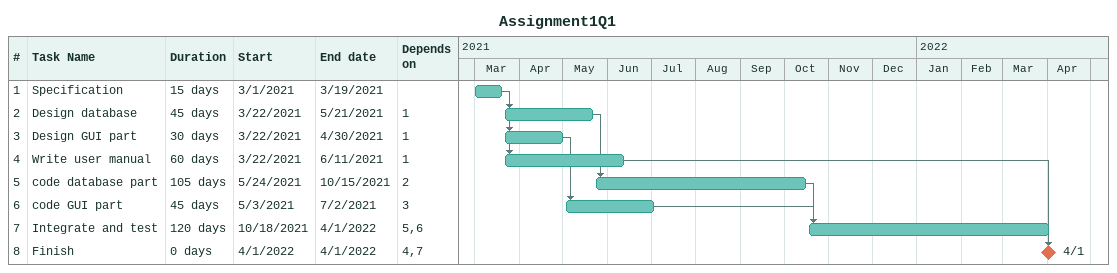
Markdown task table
Assignment1Q1

| ID | Task | Duration | Start | Finish | Predecessors |
|---|---|---|---|---|---|
| 1 | Specification | 15d | 2021-03-01 | 2021-03-19 |  |
| 2 | Design database | 45d | 2021-03-22 | 2021-05-21 | 1 |
| 3 | Design GUI part | 30d | 2021-03-22 | 2021-04-30 | 1 |
| 4 | Write user manual | 60d | 2021-03-22 | 2021-06-11 | 1 |
| 5 | code database part | 105d | 2021-05-24 | 2021-10-15 | 2 |
| 6 | code GUI part | 45d | 2021-05-03 | 2021-07-02 | 3 |
| 7 | Integrate and test | 120d | 2021-10-18 | 2022-04-01 | 5, 6 |
| 8 | Finish | 0d | 2022-04-01 | 2022-04-01 | 4, 7 |
